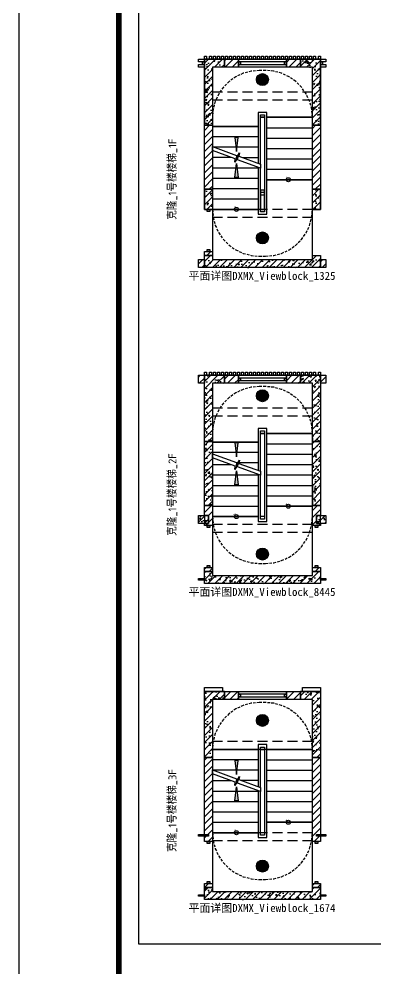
# Model space of a CAD drawing. Header units: millimetres. Extents: x -714894 to -19295, y 3400 to 234118.
# Drawn here: x -444647 to -435740, y 125348 to 149058 of the extents above; entities that cross this region are included whole.
import ezdxf

# ---------------------------------------------------------------- set-up
doc = ezdxf.new("R2010")
doc.units = ezdxf.units.MM
doc.header["$LTSCALE"] = 500
for name, pattern in [('DASH', [0.35, 0.25, -0.1]), ('DASHED', [0.75, 0.5, -0.25]), ('HIDDEN', [0.375, 0.25, -0.125])]:
    doc.linetypes.add(name, pattern=pattern)
doc.layers.get('DEFPOINTS').update_dxf_attribs({"color": 9})
for name, color, linetype in [('AD-SIGN', 195, 'Continuous'), ('AE-ELEV-4', 251, 'Continuous'), ('AE-FNSH', 11, 'Continuous'), ('AE-HDWR', 8, 'Continuous'), ('AE-STAR', 51, 'Continuous'), ('AE-STRU-HACH', 40, 'Continuous'), ('AE-WALL', 255, 'Continuous'), ('AE-WALL-HACH', 15, 'Continuous'), ('AE-WIND', 11, 'Continuous'), ('C-SHET-SHET', 144, 'Continuous'), ('C-XREF-INT', 7, 'Continuous'), ('E-LITE-LITE', 3, 'Continuous'), ('S_BEAM', 4, 'DASHED'), ('S_STAR', 243, 'Continuous')]:
    doc.layers.add(name, color=color, linetype=linetype)
doc.layers.add('DEFPOINTS-1', color=251, linetype='Continuous', plot=False)
doc.layers.add('DEFPOINTS-2', color=7, linetype='DASH', plot=False)
doc.styles.add('TH-STYLE3', font='tssdeng.shx', dxfattribs={"width": 0.65, "bigfont": 'tssdchn.shx'})
doc.styles.add('黑体', font='')
doc.styles.get('黑体').set_extended_font_data('SimHei')
pattern_1 = [(45, (0, 89.76), (-88.3884, 88.3884), [])]
pattern_2 = [(45, (0, 0), (-88.38835, 88.38835), []), (50, (0, 0), (358.63, -31.376), [37.5, -412.5]), (355, (0, 0), (-69.3757, 376.096), [30, -330]), (100.4514, (29.9, -2.6), (289.2547, 344.72), [31.87, -350.571]), (46.1842, (0, 100), (533.6205, -82.7595), [56.25, -618.75]), (96.6356, (44.47, 93.1), (467.331, 487.059), [47.805, -525.856]), (351.1842, (0, 100), (467.331, 487.059), [45, -495]), (21, (50, 75), (298.4535, -201.3094), [37.5, -412.5]), (326, (50, 75), (121.6577, 362.575), [30, -330]), (71.4514, (74.87, 58.22), (420.1113, 161.2652), [31.87, -350.571]), (37.5, (0, 0), (6.0799, 166.4469), [0, -326, 0, -335, 0, -331.25]), (7.5, (0, 0), (131.5348, 197.2059), [0, -191, 0, -318.5, 0, -126.25]), (327.5, (-111.5, 0), (266.9112, -11.27744), [0, -125, 0, -390, 0, -517.5]), (317.5, (-161.5, 0), (291.593, 50.0525), [0, -162.5, 0, -259, 0, -367.5])]

# ---------------------------------------------------------------- blocks, each defined once
blk = doc.blocks.new('SH_THAPE_A0L')
blk.add_lwpolyline([(0, 0), (1189, 0), (1189, 841), (0, 841)], close=True)
at = {"const_width": 1.4}
blk.add_lwpolyline([(25, 831), (25, 10), (1179, 10), (1179, 831)], close=True, dxfattribs=at)
blk = doc.blocks.new('克隆_1号楼楼梯_2-11F_200810200708507243')
at = {"layer": 'AD-SIGN'}
for points in [[(274, -640), (274, -560), (624, -600)], [(1326, -640), (1326, -560), (976, -600)]]:
    blk.add_hatch(color=195, dxfattribs=at).paths.add_polyline_path(points, flags=0)
at = {"layer": 'AD-SIGN', "color": 195, "linetype": 'Continuous', "ltscale": 0.5}
for points in [[(-520, -600, 0, 0, 0), (274, -600, 80, 0, 0), (624, -600, 0, 0, 0)], [(-260, -1900, 0, 0, 0), (2140, -1900, 0, 0, 0), (2140, -600, 0, 0, 0), (1326, -600, 80, 0, 0), (976, -600, 0, 0, 0)]]:
    blk.add_lwpolyline(points, format="xyseb", dxfattribs=at)
at = {"layer": 'AD-SIGN', "color": 195}
for points in [[(274, -640), (274, -560), (624, -600), (274, -640)], [(1326, -640), (1326, -560), (976, -600), (1326, -640)]]:
    blk.add_lwpolyline(points, close=True, dxfattribs=at)
at = {"layer": 'AE-ELEV-4', "color": 251, "linetype": 'HIDDEN', "ltscale": 0.5}
for points in [[(-520, 0), (-723, -18), (-920, -71), (-1105, -157), (-1272, -274), (-1416, -418), (-1533, -585), (-1619, -770), (-1672, -967), (-1690, -1170)], [(2730, -1170), (2712, -967), (2659, -770), (2573, -585), (2456, -418), (2312, -274), (2145, -157), (1960, -71), (1763, -18), (1560, 0)], [(-1690, -1170), (-1690, -1330)], [(2730, -1330), (2730, -1170)], [(-1690, -1330), (-1672, -1533), (-1619, -1730), (-1533, -1915), (-1416, -2082), (-1272, -2226), (-1105, -2343), (-920, -2429), (-723, -2482), (-520, -2500)], [(1560, -2500), (1763, -2482), (1960, -2429), (2145, -2343), (2312, -2226), (2456, -2082), (2573, -1915), (2659, -1730), (2712, -1533), (2730, -1330)]]:
    blk.add_lwpolyline(points, dxfattribs=at)
at = {"layer": 'AE-STAR', "color": 51, "linetype": 'Continuous', "ltscale": 0.5}
for points in [[(561, -1200), (998, 0), (-520, 0), (-520, -1200), (561, -1200)], [(-260, 0), (-260, -1200)], [(0, 0), (0, -1200)], [(260, 0), (260, -1200)], [(520, 0), (520, -1200)], [(998, 0), (561, -1200), (1340, -1200), (1340, 0), (998, 0)], [(780, 0), (780, -599)], [(1080, -1200), (1080, 0)], [(1340, -1200), (1340, 0)], [(820, -1200), (820, -489)], [(-520, -1300), (-520, -1200)], [(1560, -2500), (1560, -1300), (-260, -1300), (-260, -2500), (1560, -2500)], [(-260, -1300), (-260, -2500)], [(0, -1300), (0, -2500)], [(260, -1300), (260, -2500)], [(520, -1300), (520, -2500)], [(780, -1300), (780, -2500)], [(1040, -1300), (1040, -2500)], [(1300, -1300), (1300, -2500)], [(1560, -1300), (1560, -1200)]]:
    blk.add_lwpolyline(points, dxfattribs=at)
at = {"layer": 'DEFPOINTS-1', "color": 151, "linetype": 'Continuous', "ltscale": 0.5}
for points in [[(-520, -1300), (-520, -1200)], [(1560, -1300), (1560, -1200)]]:
    blk.add_lwpolyline(points, dxfattribs=at)
at = {"layer": 'DEFPOINTS-1'}
for centre in [(-520, -600), (-260, -1900)]:
    blk.add_circle(centre, 50, dxfattribs=at)
at = {"layer": 'DEFPOINTS-2', "color": 151, "linetype": 'Continuous', "ltscale": 0.5}
for points in [[(-260, -2500), (-260, -1300), (-520, -1300), (-520, 0), (-1990, 0), (-1990, -2500), (-260, -2500)], [(1560, -2500), (2810, -2500), (2810, 0), (1340, 0), (1340, -1200), (1560, -1200), (1560, -2500)]]:
    blk.add_lwpolyline(points, dxfattribs=at)
at = {"layer": 'S_BEAM', "color": 4, "linetype": 'DASHED'}
for points in [[(-920, -2500), (-920, 0)], [(1990, -2500), (1990, 0)], [(2190, -2500), (2190, 0)]]:
    blk.add_lwpolyline(points, dxfattribs=at)
at = {"layer": 'S_STAR', "color": 243, "linetype": 'Continuous', "ltscale": 0.5}
for points in [[(-520, 0), (-520, -1200)], [(998, 0), (-520, 0)], [(-260, 0), (-260, -1200)], [(0, 0), (0, -1200)], [(260, 0), (260, -1200)], [(520, 0), (520, -1200)], [(561, -1200), (998, 0)], [(998, 0), (561, -1200)], [(780, 0), (780, -599)], [(1340, 0), (998, 0)], [(1080, -1200), (1080, 0)], [(1340, -1200), (1340, 0)], [(1340, -1200), (1340, 0)], [(820, -1200), (820, -489)], [(-520, -1300), (-520, -1200)], [(-520, -1200), (561, -1200)], [(-260, -1300), (-260, -2500)], [(-260, -1300), (-260, -2500)], [(1560, -1300), (-260, -1300)], [(0, -1300), (0, -2500)], [(260, -1300), (260, -2500)], [(520, -1300), (520, -2500)], [(561, -1200), (1340, -1200)], [(780, -1300), (780, -2500)], [(1040, -1300), (1040, -2500)], [(1300, -1300), (1300, -2500)], [(1560, -1300), (1560, -1200)], [(1560, -2500), (1560, -1300)], [(-260, -2500), (1560, -2500)]]:
    blk.add_lwpolyline(points, dxfattribs=at)
at = {"layer": 'DEFPOINTS-1', "transparency": 33554531, "style": 'TH-STYLE3'}
for s, height, p in [('克隆_1号楼楼梯_2F', 200, (-1000, 900)), ('上', 50, (-500, -580)), ('下', 50, (-240, -1880))]:
    blk.add_text(s, height=height, dxfattribs=at).set_placement(p)
blk.add_wipeout([(1340, -1140), (583, -1140), (561, -1200), (1340, -1200)]).dxf.layer = 'AE-HDWR'
blk.add_wipeout([(1620, -1300), (1560, -1300), (1560, -1360), (1680, -1360), (1680, -1140), (1340, -1140), (1340, -1200), (1620, -1200)]).dxf.layer = 'AE-HDWR'
at = {"layer": 'AE-HDWR', "color": 8, "linetype": 'Continuous', "ltscale": 0.5}
for points in [[(1680, -1140), (1340, -1140)], [(1680, -1360), (1680, -1140)]]:
    blk.add_lwpolyline(points, dxfattribs=at)
blk.add_wipeout([(1560, -1300), (-260, -1300), (-260, -1360), (1560, -1360)]).dxf.layer = 'AE-HDWR'
for points in [[(1340, -1200), (1620, -1200)], [(1620, -1300), (1560, -1300)], [(1560, -1360), (1680, -1360)], [(1620, -1200), (1620, -1300)]]:
    blk.add_lwpolyline(points, dxfattribs=at)
blk.add_wipeout([(-260, -1360), (-260, -1300), (-580, -1300), (-580, -1200), (-520, -1200), (-520, -1140), (-640, -1140), (-640, -1360)]).dxf.layer = 'AE-HDWR'
for points in [[(-640, -1140), (-640, -1360)], [(-640, -1360), (-260, -1360)], [(-260, -1360), (1560, -1360)]]:
    blk.add_lwpolyline(points, dxfattribs=at)
at = {"layer": 'S_BEAM', "color": 4, "linetype": 'DASHED'}
blk.add_lwpolyline([(-720, -2500), (-720, 0)], dxfattribs=at)
blk.add_wipeout([(584, -1140), (-520, -1140), (-520, -1200), (562, -1200)]).dxf.layer = 'AE-HDWR'
at = {"layer": 'AE-HDWR', "color": 8, "linetype": 'Continuous', "ltscale": 0.5}
for points in [[(-520, -1140), (-640, -1140)], [(584, -1140), (-520, -1140)], [(583, -1140), (561, -1200)], [(562, -1200), (584, -1140)], [(1340, -1140), (583, -1140)], [(-580, -1300), (-580, -1200)], [(-580, -1200), (-520, -1200)], [(-260, -1300), (-580, -1300)], [(-520, -1200), (562, -1200)], [(1560, -1300), (-260, -1300)], [(561, -1200), (1340, -1200)]]:
    blk.add_lwpolyline(points, dxfattribs=at)
blk.add_wipeout([(948, 0), (1048, 0), (829, -604), (748, -591), (888, -674), (808, -660), (612, -1200), (512, -1200), (720, -628), (800, -641), (660, -559), (740, -572)])
at = {"layer": 'AD-SIGN', "color": 195, "linetype": 'Continuous', "ltscale": 0.5}
blk.add_lwpolyline([(948, 0), (1048, 0), (829, -604), (748, -591), (888, -674), (808, -660), (612, -1200), (512, -1200), (720, -628), (800, -641), (660, -559), (740, -572), (948, 0)], dxfattribs=at)
blk = doc.blocks.new('DXMX_Viewblock_8445200810202322165774')
at = {"layer": 'AE-FNSH', "linetype": 'Continuous'}
for points in [[(18100, 13780), (18100, 13700), (18050, 13700), (18050, 13780)], [(18225, 13780), (18225, 13700), (18175, 13700), (18175, 13780)], [(18325, 13780), (18325, 13700), (18275, 13700), (18275, 13780)], [(18425, 13780), (18425, 13700), (18375, 13700), (18375, 13780)], [(18525, 13780), (18525, 13700), (18475, 13700), (18475, 13780)], [(18625, 13780), (18625, 13700), (18575, 13700), (18575, 13780)], [(18725, 13780), (18725, 13700), (18675, 13700), (18675, 13780)], [(18825, 13780), (18825, 13700), (18775, 13700), (18775, 13780)], [(18925, 13780), (18925, 13700), (18875, 13700), (18875, 13780)], [(19025, 13780), (19025, 13700), (18975, 13700), (18975, 13780)], [(19125, 13780), (19125, 13700), (19075, 13700), (19075, 13780)], [(19225, 13780), (19225, 13700), (19175, 13700), (19175, 13780)], [(19325, 13780), (19325, 13700), (19275, 13700), (19275, 13780)], [(19425, 13780), (19425, 13700), (19375, 13700), (19375, 13780)], [(19525, 13780), (19525, 13700), (19475, 13700), (19475, 13780)], [(19625, 13780), (19625, 13700), (19575, 13700), (19575, 13780)], [(19725, 13780), (19725, 13700), (19675, 13700), (19675, 13780)], [(19825, 13780), (19825, 13700), (19775, 13700), (19775, 13780)], [(19925, 13780), (19925, 13700), (19875, 13700), (19875, 13780)], [(20025, 13780), (20025, 13700), (19975, 13700), (19975, 13780)], [(20125, 13780), (20125, 13700), (20075, 13700), (20075, 13780)], [(20225, 13780), (20225, 13700), (20175, 13700), (20175, 13780)], [(20325, 13780), (20325, 13700), (20275, 13700), (20275, 13780)], [(20425, 13780), (20425, 13700), (20375, 13700), (20375, 13780)], [(20525, 13780), (20525, 13700), (20475, 13700), (20475, 13780)], [(20625, 13780), (20625, 13700), (20575, 13700), (20575, 13780)], [(20725, 13780), (20725, 13700), (20675, 13700), (20675, 13780)], [(20825, 13780), (20825, 13700), (20775, 13700), (20775, 13780)], [(20950, 13780), (20950, 13700), (20900, 13700), (20900, 13780)]]:
    blk.add_lwpolyline(points, close=True, dxfattribs=at)
at = {"layer": 'AE-HDWR', "linetype": 'Continuous'}
blk.add_lwpolyline([(21083, 8620), (21083, 8580), (20950, 8580), (20950, 8620)], close=True, dxfattribs=at)
at = {"layer": 'AE-WALL', "linetype": 'Continuous'}
blk.add_lwpolyline([(21083, 10200), (21083, 10000), (20950, 10000), (20950, 10200)], close=True, dxfattribs=at)
at = {"layer": 'AE-WIND', "linetype": 'Continuous'}
blk.add_lwpolyline([(20100, 13700), (20100, 13633), (18900, 13633), (18900, 13700)], close=True, dxfattribs=at)
at = {"layer": 'C-XREF-INT', "rotation": 90}
blk.add_blockref('克隆_1号楼楼梯_2-11F_200810200708507243', (18250, 10690), dxfattribs=at)
at = {"layer": 'DEFPOINTS', "insert": (19490, 8150), "char_height": 200, "attachment_point": 8, "style": '黑体'}
blk.add_mtext('平面详图DXMX_Viewblock_8445', dxfattribs=at)
at = {"layer": 'AE-STRU-HACH'}
h = blk.add_hatch(dxfattribs=at)
h.set_pattern_fill('钢筋混凝土', color=40, scale=50, style=0)
h.set_pattern_definition(pattern_2)
h.paths.add_polyline_path([(18550, 13700), (18550, 13500), (18250, 13500), (18250, 12050), (18050, 12050), (18050, 13700)], flags=0)
h.paths.add_polyline_path([(20450, 13500), (20450, 13700), (20950, 13700), (20950, 12050), (20750, 12050), (20750, 13500)], flags=0)
h.paths.add_polyline_path([(18250, 8800), (18250, 8700), (20750, 8700), (20750, 8800), (20950, 8800), (20950, 8500), (18050, 8500), (18050, 8800)], flags=0)
h = blk.add_hatch(dxfattribs=at)
h.set_pattern_fill('钢筋混凝土', color=40, scale=50, style=0)
h.set_pattern_definition(pattern_2)
h.paths.add_polyline_path([(18250, 12050), (18250, 10450), (18050, 10450), (18050, 12050)], flags=0)
h.paths.add_polyline_path([(20950, 12050), (20950, 10450), (20750, 10450), (20750, 12050)], flags=0)
h.paths.add_polyline_path([(18050, 10200), (18050, 10000), (17897, 10000), (17897, 10200)], flags=0)
h.paths.add_polyline_path([(21083, 10200), (21083, 10000), (20950, 10000), (20950, 10200)], flags=0)
h = blk.add_hatch(dxfattribs=at)
h.set_pattern_fill('钢筋混凝土', color=40, scale=50, style=0)
h.set_pattern_definition(pattern_2)
h.paths.add_polyline_path([(21083, 10200), (21083, 10000), (20850, 10000), (20850, 10200)], flags=0)
h.paths.add_polyline_path([(18150, 10200), (18150, 10000), (17897, 10000), (17897, 10200)], flags=0)
at = {"layer": 'AE-WALL-HACH'}
h = blk.add_hatch(dxfattribs=at)
h.set_pattern_fill('普通砖', color=15, scale=50, style=0)
h.set_pattern_definition(pattern_1)
h.paths.add_polyline_path([(20950, 13700), (20450, 13700), (20450, 13500), (20100, 13500), (20100, 13700), (20850, 13700), (20850, 13700), (20950, 13700), (21083, 13700), (21083, 13500), (20950, 13500)], flags=0)
h.paths.add_polyline_path([(18150, 13700), (18150, 13700), (18900, 13700), (18900, 13500), (18550, 13500), (18550, 13700), (18050, 13700), (18050, 13500), (17897, 13500), (17897, 13700)], flags=0)
h.paths.add_polyline_path([(20750, 10450), (20950, 10450), (20950, 10200), (20850, 10200), (20850, 10000), (20950, 10000), (20950, 9950), (20750, 9950), (20750, 10984)], flags=0)
h.paths.add_polyline_path([(18150, 10000), (18150, 10200), (18050, 10200), (18050, 10450), (18250, 10450), (18250, 9950), (18050, 9950), (18050, 10000)], flags=0)
h.paths.add_polyline_path([(20950, 8900), (20950, 8800), (20750, 8800), (20750, 8900)], flags=0)
h.paths.add_polyline_path([(18250, 8900), (18250, 8800), (18050, 8800), (18050, 8900)], flags=0)
at = {"layer": 'AE-HDWR', "linetype": 'Continuous'}
blk.add_lwpolyline([(18050, 8620), (18050, 8580), (17897, 8580), (17897, 8620)], close=True, dxfattribs=at)
at = {"layer": 'AE-WALL', "linetype": 'Continuous'}
for points in [[(18150, 13700), (18150, 13700), (18900, 13700), (18900, 13500), (18550, 13500), (18550, 13700), (18050, 13700), (18050, 13500), (17897, 13500), (17897, 13700)], [(18550, 13700), (18550, 13500), (18250, 13500), (18250, 12050), (18050, 12050), (18050, 13700)], [(20950, 13700), (20450, 13700), (20450, 13500), (20100, 13500), (20100, 13700), (20850, 13700), (20850, 13700), (20950, 13700), (21083, 13700), (21083, 13500), (20950, 13500)], [(20450, 13500), (20450, 13700), (20950, 13700), (20950, 12050), (20750, 12050), (20750, 13500)], [(18250, 12050), (18250, 10450), (18050, 10450), (18050, 12050)], [(20950, 12050), (20950, 10450), (20750, 10450), (20750, 12050)], [(20750, 10450), (20950, 10450), (20950, 10200), (20850, 10200), (20850, 10000), (20950, 10000), (20950, 9950), (20750, 9950), (20750, 10984)], [(18150, 10000), (18150, 10200), (18050, 10200), (18050, 10450), (18250, 10450), (18250, 9950), (18050, 9950), (18050, 10000)], [(18050, 10200), (18050, 10000), (17897, 10000), (17897, 10200)], [(18150, 10200), (18150, 10000), (17897, 10000), (17897, 10200)], [(21083, 10200), (21083, 10000), (20850, 10000), (20850, 10200)], [(18250, 8900), (18250, 8800), (18050, 8800), (18050, 8900)], [(18250, 8800), (18250, 8700), (20750, 8700), (20750, 8800), (20950, 8800), (20950, 8500), (18050, 8500), (18050, 8800)], [(20950, 8900), (20950, 8800), (20750, 8800), (20750, 8900)]]:
    blk.add_lwpolyline(points, close=True, dxfattribs=at)
at = {"layer": 'AE-WIND', "linetype": 'Continuous'}
for points in [[(18950, 13633), (18950, 13567), (18900, 13567), (18900, 13633)], [(20100, 13567), (20100, 13500), (18900, 13500), (18900, 13567)], [(20100, 13633), (20100, 13567), (20050, 13567), (20050, 13633)]]:
    blk.add_lwpolyline(points, close=True, dxfattribs=at)
at = {"layer": 'DEFPOINTS-1', "linetype": 'Continuous'}
for points in [[(18183, 9950), (18183, 9900), (18117, 9900), (18117, 9950)], [(20883, 9950), (20883, 9900), (20817, 9900), (20817, 9950)], [(18183, 8950), (18183, 8900), (18117, 8900), (18117, 8950)], [(20883, 8950), (20883, 8900), (20817, 8900), (20817, 8950)]]:
    blk.add_lwpolyline(points, close=True, dxfattribs=at)
blk = doc.blocks.new('克隆_1号楼楼梯_1F_200811110722075005')
at = {"layer": 'AD-SIGN'}
for points in [[(54, -640), (54, -560), (404, -600)], [(1056, -640), (1056, -560), (706, -600)]]:
    blk.add_hatch(color=195, dxfattribs=at).paths.add_polyline_path(points, flags=0)
at = {"layer": 'AD-SIGN', "color": 195, "linetype": 'Continuous', "ltscale": 0.5}
for points in [[(-740, -600, 0, 0, 0), (54, -600, 80, 0, 0), (404, -600, 0, 0, 0)], [(0, -1900, 0, 0, 0), (2140, -1900, 0, 0, 0), (2140, -600, 0, 0, 0), (1056, -600, 80, 0, 0), (706, -600, 0, 0, 0)]]:
    blk.add_lwpolyline(points, format="xyseb", dxfattribs=at)
at = {"layer": 'AD-SIGN', "color": 195}
for points in [[(54, -640), (54, -560), (404, -600), (54, -640)], [(1056, -640), (1056, -560), (706, -600), (1056, -640)]]:
    blk.add_lwpolyline(points, close=True, dxfattribs=at)
at = {"layer": 'AE-ELEV-4', "color": 251, "linetype": 'HIDDEN', "ltscale": 0.5}
for points in [[(-740, 0), (-943, -18), (-1140, -71), (-1325, -157), (-1492, -274), (-1636, -418), (-1753, -585), (-1839, -770), (-1892, -967), (-1910, -1170)], [(2730, -1170), (2712, -967), (2659, -770), (2573, -585), (2456, -418), (2312, -274), (2145, -157), (1960, -71), (1763, -18), (1560, 0)], [(-1910, -1170), (-1910, -1330)], [(2730, -1330), (2730, -1170)], [(-1910, -1330), (-1892, -1533), (-1839, -1730), (-1753, -1915), (-1636, -2082), (-1492, -2226), (-1325, -2343), (-1140, -2429), (-943, -2482), (-740, -2500)], [(1560, -2500), (1763, -2482), (1960, -2429), (2145, -2343), (2312, -2226), (2456, -2082), (2573, -1915), (2659, -1730), (2712, -1533), (2730, -1330)]]:
    blk.add_lwpolyline(points, dxfattribs=at)
at = {"layer": 'AE-STAR', "color": 51, "linetype": 'Continuous', "ltscale": 0.5}
for points in [[(341, -1200), (778, 0), (-740, 0), (-740, -1200), (341, -1200)], [(-480, 0), (-480, -1200)], [(-220, 0), (-220, -1200)], [(40, 0), (40, -1200)], [(300, 0), (300, -1200)], [(778, 0), (341, -1200), (1330, -1200), (1330, 0), (778, 0)], [(560, 0), (560, -599)], [(810, -1200), (810, 0)], [(1070, -1200), (1070, 0)], [(1330, -1200), (1330, 0)], [(550, -1200), (550, -626)], [(-260, -1300), (-260, -1200)], [(1560, -2500), (1560, -1300), (0, -1300), (0, -2500), (1560, -2500)], [(0, -1300), (0, -2500)], [(260, -1300), (260, -2500)], [(520, -1300), (520, -2500)], [(780, -1300), (780, -2500)], [(1040, -1300), (1040, -2500)], [(1300, -1300), (1300, -2500)], [(1560, -1300), (1560, -1200)]]:
    blk.add_lwpolyline(points, dxfattribs=at)
at = {"layer": 'DEFPOINTS-1', "color": 151, "linetype": 'Continuous', "ltscale": 0.5}
for points in [[(-260, -1300), (-260, -1200)], [(1560, -1300), (1560, -1200)]]:
    blk.add_lwpolyline(points, dxfattribs=at)
at = {"layer": 'DEFPOINTS-1'}
for centre in [(-740, -600), (0, -1900)]:
    blk.add_circle(centre, 50, dxfattribs=at)
at = {"layer": 'DEFPOINTS-2', "color": 151, "linetype": 'Continuous', "ltscale": 0.5}
for points in [[(0, -2500), (0, -1300), (-740, -1300), (-740, 0), (-1990, 0), (-1990, -2500), (0, -2500)], [(1560, -2500), (2810, -2500), (2810, 0), (1330, 0), (1330, -1200), (1560, -1200), (1560, -2500)], [(-260, -1200), (-740, -1200), (-740, -1300), (-260, -1300), (-260, -1200)]]:
    blk.add_lwpolyline(points, dxfattribs=at)
at = {"layer": 'S_BEAM', "color": 4, "linetype": 'DASHED'}
for points in [[(1990, -2500), (1990, 0)], [(2190, -2500), (2190, 0)]]:
    blk.add_lwpolyline(points, dxfattribs=at)
at = {"layer": 'S_STAR', "color": 243, "linetype": 'Continuous', "ltscale": 0.5}
for points in [[(-740, 0), (-740, -1200)], [(778, 0), (-740, 0)], [(-480, 0), (-480, -1200)], [(-220, 0), (-220, -1200)], [(40, 0), (40, -1200)], [(300, 0), (300, -1200)], [(341, -1200), (778, 0)], [(778, 0), (341, -1200)], [(560, 0), (560, -599)], [(1330, 0), (778, 0)], [(810, -1200), (810, 0)], [(1070, -1200), (1070, 0)], [(1330, -1200), (1330, 0)], [(1330, -1200), (1330, 0)], [(550, -1200), (550, -626)], [(-740, -1200), (341, -1200)], [(-260, -1300), (-260, -1200)], [(0, -1300), (0, -2500)], [(0, -1300), (0, -2500)], [(1560, -1300), (0, -1300)], [(260, -1300), (260, -2500)], [(341, -1200), (1330, -1200)], [(520, -1300), (520, -2500)], [(780, -1300), (780, -2500)], [(1040, -1300), (1040, -2500)], [(1300, -1300), (1300, -2500)], [(1560, -1300), (1560, -1200)], [(1560, -2500), (1560, -1300)], [(0, -2500), (1560, -2500)]]:
    blk.add_lwpolyline(points, dxfattribs=at)
at = {"layer": 'DEFPOINTS-1', "transparency": 33554531, "style": 'TH-STYLE3'}
for s, height, p in [('克隆_1号楼楼梯_1F', 200, (-1000, 900)), ('上', 50, (-720, -580)), ('下', 50, (20, -1880))]:
    blk.add_text(s, height=height, dxfattribs=at).set_placement(p)
for points in [[(1330, -1140), (363, -1140), (341, -1200), (1330, -1200)], [(-320, -1200), (-380, -1200), (-380, -1300), (-320, -1300)]]:
    blk.add_wipeout(points).dxf.layer = 'AE-HDWR'
blk.add_wipeout([(1620, -1300), (1560, -1300), (1560, -1360), (1680, -1360), (1680, -1140), (1330, -1140), (1330, -1200), (1620, -1200)]).dxf.layer = 'AE-HDWR'
at = {"layer": 'AE-HDWR', "color": 8, "linetype": 'Continuous', "ltscale": 0.5}
for points in [[(1680, -1140), (1330, -1140)], [(1680, -1360), (1680, -1140)]]:
    blk.add_lwpolyline(points, dxfattribs=at)
blk.add_wipeout([(1560, -1300), (0, -1300), (0, -1360), (1560, -1360)]).dxf.layer = 'AE-HDWR'
for points in [[(1330, -1200), (1620, -1200)], [(1620, -1300), (1560, -1300)], [(1560, -1360), (1680, -1360)], [(1620, -1200), (1620, -1300)]]:
    blk.add_lwpolyline(points, dxfattribs=at)
blk.add_wipeout([(0, -1360), (0, -1300), (-800, -1300), (-800, -1200), (-740, -1200), (-740, -1140), (-860, -1140), (-860, -1360)]).dxf.layer = 'AE-HDWR'
for points in [[(-860, -1140), (-860, -1360)], [(-860, -1360), (0, -1360)], [(0, -1360), (1560, -1360)]]:
    blk.add_lwpolyline(points, dxfattribs=at)
at = {"layer": 'S_BEAM', "color": 4, "linetype": 'DASHED'}
blk.add_lwpolyline([(-940, -2500), (-940, 0)], dxfattribs=at)
blk.add_wipeout([(364, -1140), (-740, -1140), (-740, -1200), (342, -1200)]).dxf.layer = 'AE-HDWR'
at = {"layer": 'AE-HDWR', "color": 8, "linetype": 'Continuous', "ltscale": 0.5}
for points in [[(-740, -1140), (-860, -1140)], [(364, -1140), (-740, -1140)], [(363, -1140), (341, -1200)], [(342, -1200), (364, -1140)], [(1330, -1140), (363, -1140)], [(-800, -1300), (-800, -1200)], [(-800, -1200), (-740, -1200)], [(0, -1300), (-800, -1300)], [(-740, -1200), (342, -1200)], [(-320, -1200), (-380, -1200)], [(-380, -1200), (-380, -1300)], [(-380, -1300), (-320, -1300)], [(-320, -1300), (-320, -1200)], [(1560, -1300), (0, -1300)], [(341, -1200), (1330, -1200)]]:
    blk.add_lwpolyline(points, dxfattribs=at)
at = {"layer": 'S_BEAM', "color": 4, "linetype": 'DASHED'}
blk.add_lwpolyline([(-740, -2500), (-740, 0)], dxfattribs=at)
blk.add_wipeout([(728, 0), (828, 0), (609, -604), (528, -591), (668, -674), (588, -660), (392, -1200), (292, -1200), (500, -628), (580, -641), (440, -559), (520, -572)])
at = {"layer": 'AD-SIGN', "color": 195, "linetype": 'Continuous', "ltscale": 0.5}
blk.add_lwpolyline([(728, 0), (828, 0), (609, -604), (528, -591), (668, -674), (588, -660), (392, -1200), (292, -1200), (500, -628), (580, -641), (440, -559), (520, -572), (728, 0)], dxfattribs=at)
blk = doc.blocks.new('DXMX_Viewblock_1325200810202325354255')
at = {"layer": 'AE-FNSH', "linetype": 'Continuous'}
for points in [[(18100, 13780), (18100, 13700), (18050, 13700), (18050, 13780)], [(18225, 13780), (18225, 13700), (18175, 13700), (18175, 13780)], [(18325, 13780), (18325, 13700), (18275, 13700), (18275, 13780)], [(18425, 13780), (18425, 13700), (18375, 13700), (18375, 13780)], [(18525, 13780), (18525, 13700), (18475, 13700), (18475, 13780)], [(18625, 13780), (18625, 13700), (18575, 13700), (18575, 13780)], [(18725, 13780), (18725, 13700), (18675, 13700), (18675, 13780)], [(18825, 13780), (18825, 13700), (18775, 13700), (18775, 13780)], [(18925, 13780), (18925, 13700), (18875, 13700), (18875, 13780)], [(19025, 13780), (19025, 13700), (18975, 13700), (18975, 13780)], [(19125, 13780), (19125, 13700), (19075, 13700), (19075, 13780)], [(19225, 13780), (19225, 13700), (19175, 13700), (19175, 13780)], [(19325, 13780), (19325, 13700), (19275, 13700), (19275, 13780)], [(19425, 13780), (19425, 13700), (19375, 13700), (19375, 13780)], [(19525, 13780), (19525, 13700), (19475, 13700), (19475, 13780)], [(19625, 13780), (19625, 13700), (19575, 13700), (19575, 13780)], [(19725, 13780), (19725, 13700), (19675, 13700), (19675, 13780)], [(19825, 13780), (19825, 13700), (19775, 13700), (19775, 13780)], [(19925, 13780), (19925, 13700), (19875, 13700), (19875, 13780)], [(20025, 13780), (20025, 13700), (19975, 13700), (19975, 13780)], [(20125, 13780), (20125, 13700), (20075, 13700), (20075, 13780)], [(20225, 13780), (20225, 13700), (20175, 13700), (20175, 13780)], [(20325, 13780), (20325, 13700), (20275, 13700), (20275, 13780)], [(20425, 13780), (20425, 13700), (20375, 13700), (20375, 13780)], [(20525, 13780), (20525, 13700), (20475, 13700), (20475, 13780)], [(20625, 13780), (20625, 13700), (20575, 13700), (20575, 13780)], [(20725, 13780), (20725, 13700), (20675, 13700), (20675, 13780)], [(20825, 13780), (20825, 13700), (20775, 13700), (20775, 13780)], [(20950, 13780), (20950, 13700), (20900, 13700), (20900, 13780)]]:
    blk.add_lwpolyline(points, close=True, dxfattribs=at)
at = {"layer": 'AE-WALL', "linetype": 'Continuous'}
blk.add_lwpolyline([(21083, 8700), (21083, 8500), (20950, 8500), (20950, 8700)], close=True, dxfattribs=at)
at = {"layer": 'AE-WIND', "linetype": 'Continuous'}
for points in [[(18050, 13700), (18050, 13633), (17897, 13633), (17897, 13700)], [(20100, 13700), (20100, 13633), (18900, 13633), (18900, 13700)], [(20950, 13700), (21083, 13700), (21083, 13633), (20950, 13633)], [(20950, 13633), (21000, 13633), (21000, 13567), (20950, 13567)], [(20950, 13567), (21083, 13567), (21083, 13500), (20950, 13500)]]:
    blk.add_lwpolyline(points, close=True, dxfattribs=at)
at = {"layer": 'C-XREF-INT', "rotation": 90}
blk.add_blockref('克隆_1号楼楼梯_1F_200811110722075005', (18250, 10690), dxfattribs=at)
at = {"layer": 'DEFPOINTS', "insert": (19490, 8150), "char_height": 200, "attachment_point": 8, "style": '黑体'}
blk.add_mtext('平面详图DXMX_Viewblock_1325', dxfattribs=at)
at = {"layer": 'AE-STRU-HACH'}
h = blk.add_hatch(dxfattribs=at)
h.set_pattern_fill('钢筋混凝土', color=40, scale=50, style=0)
h.set_pattern_definition(pattern_2)
h.paths.add_polyline_path([(20450, 13500), (20450, 13700), (20950, 13700), (20950, 12050), (20750, 12050), (20750, 13500)], flags=0)
h.paths.add_polyline_path([(18550, 13700), (18550, 13500), (18250, 13500), (18250, 12050), (18050, 12050), (18050, 13700)], flags=0)
h.paths.add_polyline_path([(18250, 10450), (18250, 9950), (18050, 9950), (18050, 10450)], flags=0)
h.paths.add_polyline_path([(20950, 10450), (20950, 9950), (20750, 9950), (20750, 10450)], flags=0)
h.paths.add_polyline_path([(18250, 8800), (18250, 8700), (20750, 8700), (20750, 8800), (20950, 8800), (20950, 8500), (18050, 8500), (18050, 8800)], flags=0)
at = {"layer": 'AE-WALL-HACH'}
h = blk.add_hatch(dxfattribs=at)
h.set_pattern_fill('普通砖', color=15, scale=50, style=0)
h.set_pattern_definition(pattern_1)
h.paths.add_polyline_path([(18050, 13700), (18050, 13700), (18900, 13700), (18900, 13500), (18550, 13500), (18550, 13700)], flags=0)
h.paths.add_polyline_path([(20950, 13700), (20950, 13700), (20450, 13700), (20450, 13500), (20100, 13500), (20100, 13700)], flags=0)
h.paths.add_polyline_path([(20950, 9950), (20950, 10450), (20750, 10450), (20750, 12050), (20950, 12050), (20950, 13600), (20950, 11460), (20950, 9950), (20750, 9950), (20750, 9950)], flags=0)
h.paths.add_polyline_path([(18050, 12050), (18250, 12050), (18250, 10450), (18050, 10450), (18050, 9950), (18250, 9950), (18250, 9950), (18050, 9950), (18050, 13500)], flags=0)
h.paths.add_polyline_path([(18250, 8900), (18250, 8800), (18050, 8800), (18050, 8900)], flags=0)
h.paths.add_polyline_path([(21083, 8700), (21083, 8500), (20950, 8500), (20950, 8700)], flags=0)
h.paths.add_polyline_path([(18050, 8700), (18050, 8500), (17897, 8500), (17897, 8700)], flags=0)
at = {"layer": 'AE-WALL', "linetype": 'Continuous'}
for points in [[(18050, 13700), (18050, 13700), (18900, 13700), (18900, 13500), (18550, 13500), (18550, 13700)], [(18550, 13700), (18550, 13500), (18250, 13500), (18250, 12050), (18050, 12050), (18050, 13700)], [(20950, 13700), (20950, 13700), (20450, 13700), (20450, 13500), (20100, 13500), (20100, 13700)], [(20450, 13500), (20450, 13700), (20950, 13700), (20950, 12050), (20750, 12050), (20750, 13500)], [(20950, 9950), (20950, 10450), (20750, 10450), (20750, 12050), (20950, 12050), (20950, 13600), (20950, 11460), (20950, 9950), (20750, 9950), (20750, 9950)], [(18050, 12050), (18250, 12050), (18250, 10450), (18050, 10450), (18050, 9950), (18250, 9950), (18250, 9950), (18050, 9950), (18050, 13500)], [(18250, 10450), (18250, 9950), (18050, 9950), (18050, 10450)], [(20950, 10450), (20950, 9950), (20750, 9950), (20750, 10450)], [(18250, 8900), (18250, 8800), (18050, 8800), (18050, 8900)], [(18250, 8800), (18250, 8700), (20750, 8700), (20750, 8800), (20950, 8800), (20950, 8500), (18050, 8500), (18050, 8800)], [(18050, 8700), (18050, 8500), (17897, 8500), (17897, 8700)]]:
    blk.add_lwpolyline(points, close=True, dxfattribs=at)
at = {"layer": 'AE-WIND', "linetype": 'Continuous'}
for points in [[(18050, 13567), (18050, 13500), (17897, 13500), (17897, 13567)], [(18050, 13633), (18050, 13567), (18000, 13567), (18000, 13633)], [(18950, 13633), (18950, 13567), (18900, 13567), (18900, 13633)], [(20100, 13567), (20100, 13500), (18900, 13500), (18900, 13567)], [(20100, 13633), (20100, 13567), (20050, 13567), (20050, 13633)]]:
    blk.add_lwpolyline(points, close=True, dxfattribs=at)
at = {"layer": 'DEFPOINTS-1', "linetype": 'Continuous'}
for points in [[(18183, 9950), (18183, 9900), (18117, 9900), (18117, 9950)], [(18183, 8950), (18183, 8900), (18117, 8900), (18117, 8950)]]:
    blk.add_lwpolyline(points, close=True, dxfattribs=at)
blk = doc.blocks.new('克隆_1号楼楼梯_3F_200910115524937568')
at = {"layer": 'AD-SIGN'}
for points in [[(274, -640), (274, -560), (624, -600)], [(1286, -640), (1286, -560), (936, -600)]]:
    blk.add_hatch(color=195, dxfattribs=at).paths.add_polyline_path(points, flags=0)
at = {"layer": 'AD-SIGN', "color": 195, "linetype": 'Continuous', "ltscale": 0.5}
for points in [[(-520, -600, 0, 0, 0), (274, -600, 80, 0, 0), (624, -600, 0, 0, 0)], [(-260, -1900, 0, 0, 0), (2140, -1900, 0, 0, 0), (2140, -600, 0, 0, 0), (1286, -600, 80, 0, 0), (936, -600, 0, 0, 0)]]:
    blk.add_lwpolyline(points, format="xyseb", dxfattribs=at)
at = {"layer": 'AD-SIGN', "color": 195}
for points in [[(274, -640), (274, -560), (624, -600), (274, -640)], [(1286, -640), (1286, -560), (936, -600), (1286, -640)]]:
    blk.add_lwpolyline(points, close=True, dxfattribs=at)
at = {"layer": 'AE-ELEV-4', "color": 251, "linetype": 'HIDDEN', "ltscale": 0.5}
for points in [[(-520, 0), (-723, -18), (-920, -71), (-1105, -157), (-1272, -274), (-1416, -418), (-1533, -585), (-1619, -770), (-1672, -967), (-1690, -1170)], [(2730, -1170), (2712, -967), (2659, -770), (2573, -585), (2456, -418), (2312, -274), (2145, -157), (1960, -71), (1763, -18), (1560, 0)], [(-1690, -1170), (-1690, -1330)], [(2730, -1330), (2730, -1170)], [(-1690, -1330), (-1672, -1533), (-1619, -1730), (-1533, -1915), (-1416, -2082), (-1272, -2226), (-1105, -2343), (-920, -2429), (-723, -2482), (-520, -2500)], [(1560, -2500), (1763, -2482), (1960, -2429), (2145, -2343), (2312, -2226), (2456, -2082), (2573, -1915), (2659, -1730), (2712, -1533), (2730, -1330)]]:
    blk.add_lwpolyline(points, dxfattribs=at)
at = {"layer": 'AE-STAR', "color": 51, "linetype": 'Continuous', "ltscale": 0.5}
for points in [[(561, -1200), (998, 0), (-520, 0), (-520, -1200), (561, -1200)], [(-260, 0), (-260, -1200)], [(0, 0), (0, -1200)], [(260, 0), (260, -1200)], [(520, 0), (520, -1200)], [(998, 0), (561, -1200), (1560, -1200), (1560, 0), (998, 0)], [(780, 0), (780, -599)], [(1040, -1200), (1040, 0)], [(1300, -1200), (1300, 0)], [(1560, -1200), (1560, 0)], [(780, -1200), (780, -599)], [(-520, -1300), (-520, -1200)], [(1560, -2500), (1560, -1300), (-260, -1300), (-260, -2500), (1560, -2500)], [(-260, -1300), (-260, -2500)], [(0, -1300), (0, -2500)], [(260, -1300), (260, -2500)], [(520, -1300), (520, -2500)], [(780, -1300), (780, -2500)], [(1040, -1300), (1040, -2500)], [(1300, -1300), (1300, -2500)], [(1560, -1300), (1560, -1200)]]:
    blk.add_lwpolyline(points, dxfattribs=at)
at = {"layer": 'DEFPOINTS-1', "color": 151, "linetype": 'Continuous', "ltscale": 0.5}
for points in [[(-520, -1300), (-520, -1200)], [(1560, -1300), (1560, -1200)]]:
    blk.add_lwpolyline(points, dxfattribs=at)
at = {"layer": 'DEFPOINTS-1'}
for centre in [(-520, -600), (-260, -1900)]:
    blk.add_circle(centre, 50, dxfattribs=at)
at = {"layer": 'DEFPOINTS-2', "color": 151, "linetype": 'Continuous', "ltscale": 0.5}
for points in [[(-260, -2500), (-260, -1300), (-520, -1300), (-520, 0), (-1990, 0), (-1990, -2500), (-260, -2500)], [(2810, -2500), (2810, 0), (1560, 0), (1560, -2500), (2810, -2500)]]:
    blk.add_lwpolyline(points, dxfattribs=at)
at = {"layer": 'S_STAR', "color": 243, "linetype": 'Continuous', "ltscale": 0.5}
for points in [[(-520, 0), (-520, -1200)], [(998, 0), (-520, 0)], [(-260, 0), (-260, -1200)], [(0, 0), (0, -1200)], [(260, 0), (260, -1200)], [(520, 0), (520, -1200)], [(561, -1200), (998, 0)], [(998, 0), (561, -1200)], [(780, 0), (780, -599)], [(1560, 0), (998, 0)], [(1040, -1200), (1040, 0)], [(1300, -1200), (1300, 0)], [(1560, -1200), (1560, 0)], [(1560, -1200), (1560, 0)], [(780, -1200), (780, -599)], [(-520, -1300), (-520, -1200)], [(-520, -1200), (561, -1200)], [(-260, -1300), (-260, -2500)], [(-260, -1300), (-260, -2500)], [(1560, -1300), (-260, -1300)], [(0, -1300), (0, -2500)], [(260, -1300), (260, -2500)], [(520, -1300), (520, -2500)], [(561, -1200), (1560, -1200)], [(780, -1300), (780, -2500)], [(1040, -1300), (1040, -2500)], [(1300, -1300), (1300, -2500)], [(1560, -1300), (1560, -1200)], [(1560, -2500), (1560, -1300)], [(-260, -2500), (1560, -2500)]]:
    blk.add_lwpolyline(points, dxfattribs=at)
at = {"layer": 'DEFPOINTS-1', "transparency": 33554531, "style": 'TH-STYLE3'}
for s, height, p in [('克隆_1号楼楼梯_3F', 200, (-1000, 900)), ('上', 50, (-500, -580)), ('下', 50, (-240, -1880))]:
    blk.add_text(s, height=height, dxfattribs=at).set_placement(p)
blk.add_wipeout([(1560, -1140), (583, -1140), (561, -1200), (1560, -1200)]).dxf.layer = 'AE-HDWR'
blk.add_wipeout([(1620, -1300), (1560, -1300), (1560, -1360), (1680, -1360), (1680, -1140), (1560, -1140), (1560, -1200), (1620, -1200)]).dxf.layer = 'AE-HDWR'
at = {"layer": 'AE-HDWR', "color": 8, "linetype": 'Continuous', "ltscale": 0.5}
for points in [[(1680, -1140), (1560, -1140)], [(1680, -1360), (1680, -1140)]]:
    blk.add_lwpolyline(points, dxfattribs=at)
at = {"layer": 'S_BEAM', "color": 4, "linetype": 'DASHED'}
blk.add_lwpolyline([(1760, -2500), (1760, 0)], dxfattribs=at)
blk.add_wipeout([(1560, -1300), (-260, -1300), (-260, -1360), (1560, -1360)]).dxf.layer = 'AE-HDWR'
at = {"layer": 'AE-HDWR', "color": 8, "linetype": 'Continuous', "ltscale": 0.5}
for points in [[(1560, -1200), (1620, -1200)], [(1620, -1300), (1560, -1300)], [(1560, -1360), (1680, -1360)], [(1620, -1200), (1620, -1300)]]:
    blk.add_lwpolyline(points, dxfattribs=at)
at = {"layer": 'S_BEAM', "color": 4, "linetype": 'DASHED'}
blk.add_lwpolyline([(1560, -2500), (1560, 0)], dxfattribs=at)
blk.add_wipeout([(-260, -1360), (-260, -1300), (-580, -1300), (-580, -1200), (-520, -1200), (-520, -1140), (-640, -1140), (-640, -1360)]).dxf.layer = 'AE-HDWR'
at = {"layer": 'AE-HDWR', "color": 8, "linetype": 'Continuous', "ltscale": 0.5}
for points in [[(-640, -1140), (-640, -1360)], [(-640, -1360), (-260, -1360)], [(-260, -1360), (1560, -1360)]]:
    blk.add_lwpolyline(points, dxfattribs=at)
at = {"layer": 'S_BEAM', "color": 4, "linetype": 'DASHED'}
blk.add_lwpolyline([(-720, -2500), (-720, 0)], dxfattribs=at)
blk.add_wipeout([(584, -1140), (-520, -1140), (-520, -1200), (562, -1200)]).dxf.layer = 'AE-HDWR'
at = {"layer": 'AE-HDWR', "color": 8, "linetype": 'Continuous', "ltscale": 0.5}
for points in [[(-520, -1140), (-640, -1140)], [(584, -1140), (-520, -1140)], [(583, -1140), (561, -1200)], [(562, -1200), (584, -1140)], [(1560, -1140), (583, -1140)], [(-580, -1300), (-580, -1200)], [(-580, -1200), (-520, -1200)], [(-260, -1300), (-580, -1300)], [(-520, -1200), (562, -1200)], [(1560, -1300), (-260, -1300)], [(561, -1200), (1560, -1200)]]:
    blk.add_lwpolyline(points, dxfattribs=at)
at = {"layer": 'S_BEAM', "color": 4, "linetype": 'DASHED'}
blk.add_lwpolyline([(-520, -2500), (-520, 0)], dxfattribs=at)
blk.add_wipeout([(948, 0), (1048, 0), (829, -604), (748, -591), (888, -674), (808, -660), (612, -1200), (512, -1200), (720, -628), (800, -641), (660, -559), (740, -572)])
at = {"layer": 'AD-SIGN', "color": 195, "linetype": 'Continuous', "ltscale": 0.5}
blk.add_lwpolyline([(948, 0), (1048, 0), (829, -604), (748, -591), (888, -674), (808, -660), (612, -1200), (512, -1200), (720, -628), (800, -641), (660, -559), (740, -572), (948, 0)], dxfattribs=at)
blk = doc.blocks.new('DXMX_ProjectVie_Detail_DEFAULT_DXMX_Viewblock_1674_38d31a63-4cb0-49c9-b1f0-b70d85b0ca33_200910140000644694')
at = {"layer": 'AE-FNSH', "linetype": 'Continuous'}
for points in [[(18500, 13800), (18500, 13700), (18050, 13700), (18050, 13800)], [(20950, 13800), (20950, 13700), (20500, 13700), (20500, 13800)]]:
    blk.add_lwpolyline(points, close=True, dxfattribs=at)
at = {"layer": 'AE-HDWR', "linetype": 'Continuous'}
blk.add_lwpolyline([(21083, 8620), (21083, 8580), (20950, 8580), (20950, 8620)], close=True, dxfattribs=at)
at = {"layer": 'AE-WIND', "linetype": 'Continuous'}
blk.add_lwpolyline([(20100, 13700), (20100, 13633), (18900, 13633), (18900, 13700)], close=True, dxfattribs=at)
at = {"layer": 'C-XREF-INT', "rotation": 90}
blk.add_blockref('克隆_1号楼楼梯_3F_200910115524937568', (18250, 10690), dxfattribs=at)
at = {"layer": 'DEFPOINTS', "insert": (19490, 8150), "char_height": 200, "attachment_point": 8, "style": '黑体'}
blk.add_mtext('平面详图DXMX_Viewblock_1674', dxfattribs=at)
at = {"layer": 'AE-STRU-HACH'}
h = blk.add_hatch(dxfattribs=at)
h.set_pattern_fill('钢筋混凝土', color=40, scale=50, style=0)
h.set_pattern_definition(pattern_2)
h.paths.add_polyline_path([(18550, 13700), (18550, 13500), (18250, 13500), (18250, 12050), (18050, 12050), (18050, 13700)], flags=0)
h.paths.add_polyline_path([(20450, 13500), (20450, 13700), (20950, 13700), (20950, 12050), (20750, 12050), (20750, 13500)], flags=0)
h.paths.add_polyline_path([(18250, 8800), (18250, 8700), (20750, 8700), (20750, 8800), (20950, 8800), (20950, 8500), (18050, 8500), (18050, 8800)], flags=0)
at = {"layer": 'AE-WALL-HACH'}
h = blk.add_hatch(dxfattribs=at)
h.set_pattern_fill('普通砖', color=15, scale=50, style=0)
h.set_pattern_definition(pattern_1)
h.paths.add_polyline_path([(20950, 13700), (20950, 13700), (20450, 13700), (20450, 13500), (20100, 13500), (20100, 13700)], flags=0)
h.paths.add_polyline_path([(18050, 13700), (18050, 13700), (18900, 13700), (18900, 13500), (18550, 13500), (18550, 13700)], flags=0)
h.paths.add_polyline_path([(18250, 12050), (18250, 9950), (18050, 9950), (18050, 12050)], flags=0)
h.paths.add_polyline_path([(20950, 12050), (20950, 9950), (20750, 9950), (20750, 12050)], flags=0)
h.paths.add_polyline_path([(18250, 8900), (18250, 8800), (18050, 8800), (18050, 8900)], flags=0)
h.paths.add_polyline_path([(20950, 8900), (20950, 8800), (20750, 8800), (20750, 8900)], flags=0)
at = {"layer": 'AE-HDWR', "linetype": 'Continuous'}
for points in [[(18150, 10125), (18150, 10085), (17897, 10085), (17897, 10125)], [(21083, 10125), (21083, 10085), (20850, 10085), (20850, 10125)], [(18050, 8620), (18050, 8580), (17897, 8580), (17897, 8620)]]:
    blk.add_lwpolyline(points, close=True, dxfattribs=at)
at = {"layer": 'AE-WALL', "linetype": 'Continuous'}
for points in [[(18050, 13700), (18050, 13700), (18900, 13700), (18900, 13500), (18550, 13500), (18550, 13700)], [(18550, 13700), (18550, 13500), (18250, 13500), (18250, 12050), (18050, 12050), (18050, 13700)], [(20950, 13700), (20950, 13700), (20450, 13700), (20450, 13500), (20100, 13500), (20100, 13700)], [(20450, 13500), (20450, 13700), (20950, 13700), (20950, 12050), (20750, 12050), (20750, 13500)], [(18250, 12050), (18250, 9950), (18050, 9950), (18050, 12050)], [(20950, 12050), (20950, 9950), (20750, 9950), (20750, 12050)], [(18250, 8900), (18250, 8800), (18050, 8800), (18050, 8900)], [(18250, 8800), (18250, 8700), (20750, 8700), (20750, 8800), (20950, 8800), (20950, 8500), (18050, 8500), (18050, 8800)], [(20950, 8900), (20950, 8800), (20750, 8800), (20750, 8900)]]:
    blk.add_lwpolyline(points, close=True, dxfattribs=at)
at = {"layer": 'AE-WIND', "linetype": 'Continuous'}
for points in [[(18950, 13633), (18950, 13567), (18900, 13567), (18900, 13633)], [(20100, 13567), (20100, 13500), (18900, 13500), (18900, 13567)], [(20100, 13633), (20100, 13567), (20050, 13567), (20050, 13633)]]:
    blk.add_lwpolyline(points, close=True, dxfattribs=at)
at = {"layer": 'DEFPOINTS-1', "linetype": 'Continuous'}
for points in [[(18183, 9950), (18183, 9900), (18117, 9900), (18117, 9950)], [(20883, 9950), (20883, 9900), (20817, 9900), (20817, 9950)], [(18183, 8950), (18183, 8900), (18117, 8900), (18117, 8950)], [(20883, 8950), (20883, 8900), (20817, 8900), (20817, 8950)]]:
    blk.add_lwpolyline(points, close=True, dxfattribs=at)
blk = doc.blocks.new('E-BL302')
at = {"const_width": 1.5}
blk.add_lwpolyline([(-0.75, 0, 1), (0.75, 0, 1)], format="xyb", close=True, dxfattribs=at)
blk.add_circle((0, 0), 1.5)

msp = doc.modelspace()

# ---------------------------------------------------------------- block references
at = {"layer": 'C-SHET-SHET', "xscale": 100, "yscale": 100, "zscale": 100}
msp.add_blockref('SH_THAPE_A0L', (-444647.48, 82897.79), dxfattribs=at)

# ---------------------------------------------------------------- next in the draw order: block references
at = {"layer": 'C-XREF-INT'}
for name, p in [('DXMX_Viewblock_1325200810202325354255', (-458057.1, 134352.11)), ('DXMX_Viewblock_8445200810202322165774', (-458057.1, 126455.44)), ('DXMX_ProjectVie_Detail_DEFAULT_DXMX_Viewblock_1674_38d31a63-4cb0-49c9-b1f0-b70d85b0ca33_200910140000644694', (-458057.1, 118558.76))]:
    msp.add_blockref(name, p, dxfattribs=at)

# ---------------------------------------------------------------- next in the draw order: linework, layer by layer
at = {"layer": 'C-SHET-SHET'}
msp.add_lwpolyline([(-441647.48, 164747.79), (-421647.48, 164747.79), (-421647.48, 125947.79), (-441647.48, 125947.79)], close=True, dxfattribs=at)

# ---------------------------------------------------------------- next in the draw order: block references
at = {"layer": 'E-LITE-LITE', "xscale": 100, "yscale": 100, "zscale": 100}
for p in [(-438557.1, 147542.13), (-438557.1, 143587.13), (-438557.1, 139645.46), (-438557.1, 135690.46), (-438557.1, 131533.75), (-438557.1, 127893.75)]:
    msp.add_blockref('E-BL302', p, dxfattribs=at)

doc.saveas('drawing.dxf')
